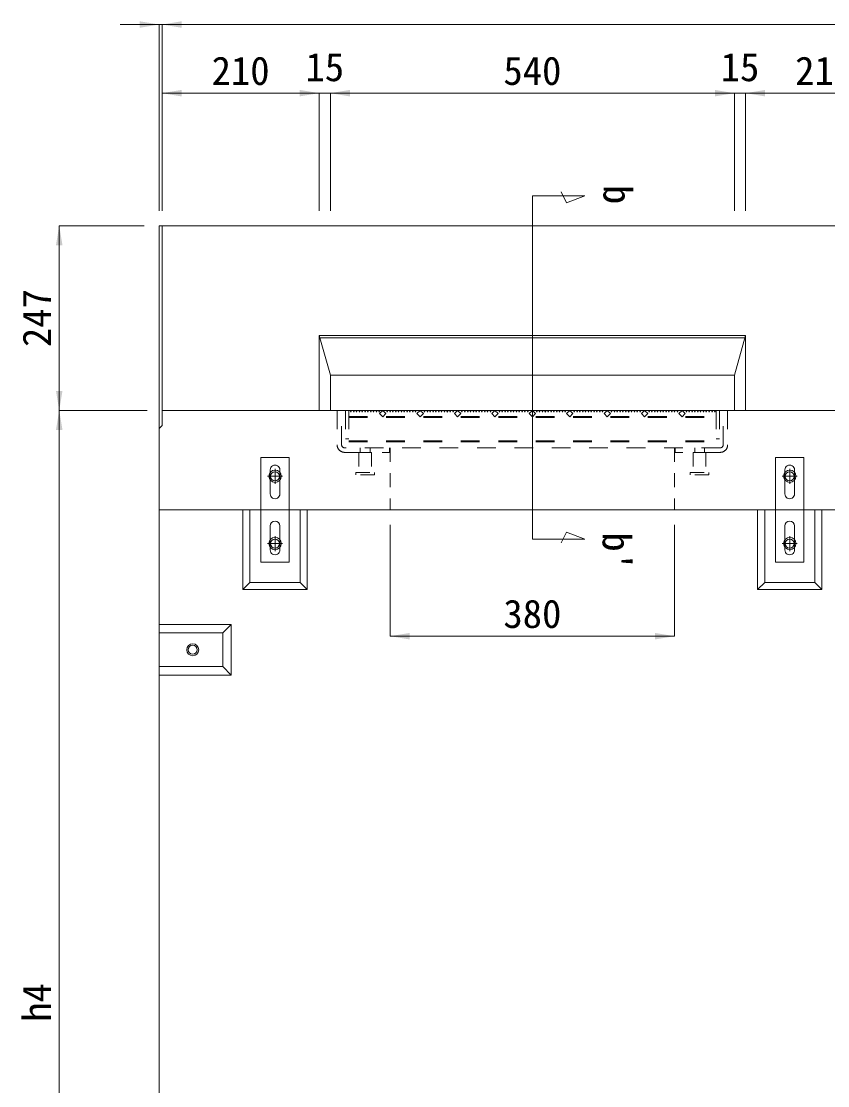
# Model space of a CAD drawing. Units: millimetres at full size. Extents: x 50430 to 101606, y 69050 to 91573.
# Drawn here: x 66967 to 68045, y 78865 to 80288 of the extents above; entities that cross this region are included whole.
import ezdxf
from ezdxf.enums import TextEntityAlignment as Align

# ---------------------------------------------------------------- set-up
doc = ezdxf.new("R2010")
doc.units = ezdxf.units.MM
doc.header["$LTSCALE"] = 50
for name, pattern in [('USER1', [0.675, 0.375, -0.3]), ('USER2', [14.2875, 9.525, -1.5875, 1.5875, -1.5875]), ('USER3', [1, 0.5, -0.5]), ('USER4', [0.675, 0.375, -0.3])]:
    doc.linetypes.add(name, pattern=pattern)
for name, color, linetype, lineweight in [('インサート', 3, 'USER1', 9), ('グレーチング', 7, 'USER1', 5), ('ジョイントプレート', 3, 'Continuous', 9), ('寸法線', 7, 'Continuous', 13), ('本体', 2, 'Continuous', 9), ('補助線', 8, 'Continuous', 9)]:
    doc.layers.add(name, color=color, linetype=linetype, lineweight=lineweight)
doc.styles.add('ＭＳ ゴシック', font='')
doc.styles.get('ＭＳ ゴシック').set_extended_font_data('MS Gothic')

# ---------------------------------------------------------------- blocks, each defined once
blk = doc.blocks.new('filled_arrow')
at = {"color": 0, "linetype": 'Continuous', "lineweight": -2}
blk.add_solid([(7.5, 1.25), (0, 0), (7.5, -1.25)], dxfattribs=at)

msp = doc.modelspace()

# ---------------------------------------------------------------- linework, layer by layer
at = {"layer": 'インサート', "linetype": 'USER4'}
for p, q in [((67417.79, 79712.08), (67417.79, 79685.08)), ((67417.79, 79712.08), (67434.79, 79712.08)), ((67434.79, 79712.08), (67434.79, 79685.08)), ((67864.79, 79712.08), (67864.79, 79685.08)), ((67864.79, 79712.08), (67881.79, 79712.08)), ((67881.79, 79712.08), (67881.79, 79685.08)), ((67413.79, 79682.08), (67413.79, 79685.08)), ((67413.79, 79685.08), (67438.79, 79685.08)), ((67438.79, 79682.08), (67413.79, 79682.08)), ((67438.79, 79685.08), (67438.79, 79682.08)), ((67860.79, 79682.08), (67860.79, 79685.08)), ((67860.79, 79685.08), (67885.79, 79685.08)), ((67885.79, 79682.08), (67860.79, 79682.08)), ((67885.79, 79685.08), (67885.79, 79682.08))]:
    msp.add_line(p, q, dxfattribs=at)
at = {"layer": 'インサート', "linetype": 'Continuous'}
for centre, radius in [((67305.79, 79680.12), 8.25), ((67993.79, 79680.12), 8.25), ((67305.79, 79680.12), 6), ((67993.79, 79680.12), 6), ((67305.79, 79590.12), 8.25), ((67305.79, 79590.12), 6), ((67993.79, 79590.12), 8.25), ((67993.79, 79590.12), 6), ((67195.79, 79448.12), 8), ((67195.79, 79448.12), 6)]:
    msp.add_circle(centre, radius, dxfattribs=at)
at = {"layer": 'グレーチング', "linetype": 'USER3'}
for p, q in [((67388.79, 79768.08), (67388.79, 79722.08)), ((67388.79, 79768.08), (67394.79, 79768.08)), ((67394.79, 79722.08), (67394.79, 79768.08)), ((67399.79, 79768.08), (67399.79, 79730.08)), ((67399.79, 79768.08), (67899.79, 79768.08)), ((67404.29, 79768.08), (67404.29, 79718.08)), ((67404.29, 79760.08), (67895.29, 79760.08)), ((67404.29, 79758.58), (67895.29, 79758.58)), ((67406.29, 79768.08), (67407.19, 79765.98)), ((67407.19, 79765.98), (67408.09, 79768.08)), ((67410.09, 79768.08), (67410.99, 79765.98)), ((67410.99, 79765.98), (67411.89, 79768.08)), ((67413.89, 79768.08), (67414.79, 79765.98)), ((67414.79, 79765.98), (67415.69, 79768.08)), ((67417.69, 79768.08), (67418.59, 79765.98)), ((67418.59, 79765.98), (67419.49, 79768.08)), ((67421.49, 79768.08), (67422.39, 79765.98)), ((67422.39, 79765.98), (67423.29, 79768.08)), ((67425.29, 79768.08), (67426.19, 79765.98)), ((67426.19, 79765.98), (67427.09, 79768.08)), ((67429.09, 79768.08), (67429.99, 79765.98)), ((67429.99, 79765.98), (67430.89, 79768.08)), ((67432.89, 79768.08), (67433.79, 79765.98)), ((67433.79, 79765.98), (67434.69, 79768.08)), ((67436.69, 79768.08), (67437.59, 79765.98)), ((67437.59, 79765.98), (67438.49, 79768.08)), ((67440.49, 79768.08), (67441.39, 79765.98)), ((67441.39, 79765.98), (67442.29, 79768.08)), ((67444.29, 79768.08), (67445.19, 79765.98)), ((67445.19, 79765.98), (67446.09, 79768.08)), ((67449.79, 79768.08), (67445.54, 79763.84)), ((67445.54, 79763.84), (67449.79, 79759.59)), ((67454.03, 79763.84), (67449.79, 79768.08)), ((67449.79, 79759.59), (67454.03, 79763.84)), ((67454.79, 79768.08), (67455.69, 79765.98)), ((67455.69, 79765.98), (67456.59, 79768.08)), ((67458.59, 79768.08), (67459.49, 79765.98)), ((67459.49, 79765.98), (67460.39, 79768.08)), ((67462.39, 79768.08), (67463.29, 79765.98)), ((67463.29, 79765.98), (67464.19, 79768.08)), ((67466.19, 79768.08), (67467.09, 79765.98)), ((67467.09, 79765.98), (67467.99, 79768.08)), ((67469.99, 79768.08), (67470.89, 79765.98)), ((67470.89, 79765.98), (67471.79, 79768.08)), ((67473.79, 79768.08), (67474.69, 79765.98)), ((67474.69, 79765.98), (67475.59, 79768.08)), ((67477.59, 79768.08), (67478.49, 79765.98)), ((67478.49, 79765.98), (67479.39, 79768.08)), ((67481.39, 79768.08), (67482.29, 79765.98)), ((67482.29, 79765.98), (67483.19, 79768.08)), ((67485.19, 79768.08), (67486.09, 79765.98)), ((67486.09, 79765.98), (67486.99, 79768.08)), ((67488.99, 79768.08), (67489.89, 79765.98)), ((67489.89, 79765.98), (67490.79, 79768.08)), ((67492.79, 79768.08), (67493.69, 79765.98)), ((67493.69, 79765.98), (67494.59, 79768.08)), ((67499.79, 79768.08), (67495.54, 79763.84)), ((67495.54, 79763.84), (67499.79, 79759.59)), ((67504.03, 79763.84), (67499.79, 79768.08)), ((67499.79, 79759.59), (67504.03, 79763.84)), ((67504.79, 79768.08), (67505.69, 79765.98)), ((67505.69, 79765.98), (67506.59, 79768.08)), ((67508.59, 79768.08), (67509.49, 79765.98)), ((67509.49, 79765.98), (67510.39, 79768.08)), ((67512.39, 79768.08), (67513.29, 79765.98)), ((67513.29, 79765.98), (67514.19, 79768.08)), ((67516.19, 79768.08), (67517.09, 79765.98)), ((67517.09, 79765.98), (67517.99, 79768.08)), ((67519.99, 79768.08), (67520.89, 79765.98)), ((67520.89, 79765.98), (67521.79, 79768.08)), ((67523.79, 79768.08), (67524.69, 79765.98)), ((67524.69, 79765.98), (67525.59, 79768.08)), ((67527.59, 79768.08), (67528.49, 79765.98)), ((67528.49, 79765.98), (67529.39, 79768.08)), ((67531.39, 79768.08), (67532.29, 79765.98)), ((67532.29, 79765.98), (67533.19, 79768.08)), ((67535.19, 79768.08), (67536.09, 79765.98)), ((67536.09, 79765.98), (67536.99, 79768.08)), ((67538.99, 79768.08), (67539.89, 79765.98)), ((67539.89, 79765.98), (67540.79, 79768.08)), ((67542.79, 79768.08), (67543.69, 79765.98)), ((67543.69, 79765.98), (67544.59, 79768.08)), ((67549.79, 79768.08), (67545.54, 79763.84)), ((67545.54, 79763.84), (67549.79, 79759.59)), ((67554.03, 79763.84), (67549.79, 79768.08)), ((67549.79, 79759.59), (67554.03, 79763.84)), ((67554.79, 79768.08), (67555.69, 79765.98)), ((67555.69, 79765.98), (67556.59, 79768.08)), ((67558.59, 79768.08), (67559.49, 79765.98)), ((67559.49, 79765.98), (67560.39, 79768.08)), ((67562.39, 79768.08), (67563.29, 79765.98)), ((67563.29, 79765.98), (67564.19, 79768.08)), ((67566.19, 79768.08), (67567.09, 79765.98)), ((67567.09, 79765.98), (67567.99, 79768.08)), ((67569.99, 79768.08), (67570.89, 79765.98)), ((67570.89, 79765.98), (67571.79, 79768.08)), ((67573.79, 79768.08), (67574.69, 79765.98)), ((67574.69, 79765.98), (67575.59, 79768.08)), ((67577.59, 79768.08), (67578.49, 79765.98)), ((67578.49, 79765.98), (67579.39, 79768.08)), ((67581.39, 79768.08), (67582.29, 79765.98)), ((67582.29, 79765.98), (67583.19, 79768.08)), ((67585.19, 79768.08), (67586.09, 79765.98)), ((67586.09, 79765.98), (67586.99, 79768.08)), ((67588.99, 79768.08), (67589.89, 79765.98)), ((67589.89, 79765.98), (67590.79, 79768.08)), ((67592.79, 79768.08), (67593.69, 79765.98)), ((67593.69, 79765.98), (67594.59, 79768.08)), ((67599.79, 79768.08), (67595.54, 79763.84)), ((67595.54, 79763.84), (67599.79, 79759.59)), ((67604.03, 79763.84), (67599.79, 79768.08)), ((67599.79, 79759.59), (67604.03, 79763.84)), ((67604.79, 79768.08), (67605.69, 79765.98)), ((67605.69, 79765.98), (67606.59, 79768.08)), ((67608.59, 79768.08), (67609.49, 79765.98)), ((67609.49, 79765.98), (67610.39, 79768.08)), ((67612.39, 79768.08), (67613.29, 79765.98)), ((67613.29, 79765.98), (67614.19, 79768.08)), ((67616.19, 79768.08), (67617.09, 79765.98)), ((67617.09, 79765.98), (67617.99, 79768.08)), ((67619.99, 79768.08), (67620.89, 79765.98)), ((67620.89, 79765.98), (67621.79, 79768.08)), ((67623.79, 79768.08), (67624.69, 79765.98)), ((67624.69, 79765.98), (67625.59, 79768.08)), ((67627.59, 79768.08), (67628.49, 79765.98)), ((67628.49, 79765.98), (67629.39, 79768.08)), ((67631.39, 79768.08), (67632.29, 79765.98)), ((67632.29, 79765.98), (67633.19, 79768.08)), ((67635.19, 79768.08), (67636.09, 79765.98)), ((67636.09, 79765.98), (67636.99, 79768.08)), ((67638.99, 79768.08), (67639.89, 79765.98)), ((67639.89, 79765.98), (67640.79, 79768.08)), ((67642.79, 79768.08), (67643.69, 79765.98)), ((67643.69, 79765.98), (67644.59, 79768.08)), ((67649.79, 79768.08), (67645.54, 79763.84)), ((67645.54, 79763.84), (67649.79, 79759.59)), ((67654.03, 79763.84), (67649.79, 79768.08)), ((67649.79, 79759.59), (67654.03, 79763.84)), ((67654.79, 79768.08), (67655.69, 79765.98)), ((67655.69, 79765.98), (67656.59, 79768.08)), ((67658.59, 79768.08), (67659.49, 79765.98)), ((67659.49, 79765.98), (67660.39, 79768.08)), ((67662.39, 79768.08), (67663.29, 79765.98)), ((67663.29, 79765.98), (67664.19, 79768.08)), ((67666.19, 79768.08), (67667.09, 79765.98)), ((67667.09, 79765.98), (67667.99, 79768.08)), ((67669.99, 79768.08), (67670.89, 79765.98)), ((67670.89, 79765.98), (67671.79, 79768.08)), ((67673.79, 79768.08), (67674.69, 79765.98)), ((67674.69, 79765.98), (67675.59, 79768.08)), ((67677.59, 79768.08), (67678.49, 79765.98)), ((67678.49, 79765.98), (67679.39, 79768.08)), ((67681.39, 79768.08), (67682.29, 79765.98)), ((67682.29, 79765.98), (67683.19, 79768.08)), ((67685.19, 79768.08), (67686.09, 79765.98)), ((67686.09, 79765.98), (67686.99, 79768.08)), ((67688.99, 79768.08), (67689.89, 79765.98)), ((67689.89, 79765.98), (67690.79, 79768.08)), ((67692.79, 79768.08), (67693.69, 79765.98)), ((67693.69, 79765.98), (67694.59, 79768.08)), ((67699.79, 79768.08), (67695.54, 79763.84)), ((67695.54, 79763.84), (67699.79, 79759.59)), ((67704.03, 79763.84), (67699.79, 79768.08)), ((67699.79, 79759.59), (67704.03, 79763.84)), ((67704.79, 79768.08), (67705.69, 79765.98)), ((67705.69, 79765.98), (67706.59, 79768.08)), ((67708.59, 79768.08), (67709.49, 79765.98)), ((67709.49, 79765.98), (67710.39, 79768.08)), ((67712.39, 79768.08), (67713.29, 79765.98)), ((67713.29, 79765.98), (67714.19, 79768.08)), ((67716.19, 79768.08), (67717.09, 79765.98)), ((67717.09, 79765.98), (67717.99, 79768.08)), ((67719.99, 79768.08), (67720.89, 79765.98)), ((67720.89, 79765.98), (67721.79, 79768.08)), ((67723.79, 79768.08), (67724.69, 79765.98)), ((67724.69, 79765.98), (67725.59, 79768.08)), ((67727.59, 79768.08), (67728.49, 79765.98)), ((67728.49, 79765.98), (67729.39, 79768.08)), ((67731.39, 79768.08), (67732.29, 79765.98)), ((67732.29, 79765.98), (67733.19, 79768.08)), ((67735.19, 79768.08), (67736.09, 79765.98)), ((67736.09, 79765.98), (67736.99, 79768.08)), ((67738.99, 79768.08), (67739.89, 79765.98)), ((67739.89, 79765.98), (67740.79, 79768.08)), ((67742.79, 79768.08), (67743.69, 79765.98)), ((67743.69, 79765.98), (67744.59, 79768.08)), ((67749.79, 79768.08), (67745.54, 79763.84)), ((67745.54, 79763.84), (67749.79, 79759.59)), ((67754.03, 79763.84), (67749.79, 79768.08)), ((67749.79, 79759.59), (67754.03, 79763.84)), ((67754.79, 79768.08), (67755.69, 79765.98)), ((67755.69, 79765.98), (67756.59, 79768.08)), ((67758.59, 79768.08), (67759.49, 79765.98)), ((67759.49, 79765.98), (67760.39, 79768.08)), ((67762.39, 79768.08), (67763.29, 79765.98)), ((67763.29, 79765.98), (67764.19, 79768.08)), ((67766.19, 79768.08), (67767.09, 79765.98)), ((67767.09, 79765.98), (67767.99, 79768.08)), ((67769.99, 79768.08), (67770.89, 79765.98)), ((67770.89, 79765.98), (67771.79, 79768.08)), ((67773.79, 79768.08), (67774.69, 79765.98)), ((67774.69, 79765.98), (67775.59, 79768.08)), ((67777.59, 79768.08), (67778.49, 79765.98)), ((67778.49, 79765.98), (67779.39, 79768.08)), ((67781.39, 79768.08), (67782.29, 79765.98)), ((67782.29, 79765.98), (67783.19, 79768.08)), ((67785.19, 79768.08), (67786.09, 79765.98)), ((67786.09, 79765.98), (67786.99, 79768.08)), ((67788.99, 79768.08), (67789.89, 79765.98)), ((67789.89, 79765.98), (67790.79, 79768.08)), ((67792.79, 79768.08), (67793.69, 79765.98)), ((67793.69, 79765.98), (67794.59, 79768.08)), ((67799.79, 79768.08), (67795.54, 79763.84)), ((67795.54, 79763.84), (67799.79, 79759.59)), ((67804.03, 79763.84), (67799.79, 79768.08)), ((67799.79, 79759.59), (67804.03, 79763.84)), ((67804.79, 79768.08), (67805.69, 79765.98)), ((67805.69, 79765.98), (67806.59, 79768.08)), ((67808.59, 79768.08), (67809.49, 79765.98)), ((67809.49, 79765.98), (67810.39, 79768.08)), ((67812.39, 79768.08), (67813.29, 79765.98)), ((67813.29, 79765.98), (67814.19, 79768.08)), ((67816.19, 79768.08), (67817.09, 79765.98)), ((67817.09, 79765.98), (67817.99, 79768.08)), ((67819.99, 79768.08), (67820.89, 79765.98)), ((67820.89, 79765.98), (67821.79, 79768.08)), ((67823.79, 79768.08), (67824.69, 79765.98)), ((67824.69, 79765.98), (67825.59, 79768.08)), ((67827.59, 79768.08), (67828.49, 79765.98)), ((67828.49, 79765.98), (67829.39, 79768.08)), ((67831.39, 79768.08), (67832.29, 79765.98)), ((67832.29, 79765.98), (67833.19, 79768.08)), ((67835.19, 79768.08), (67836.09, 79765.98)), ((67836.09, 79765.98), (67836.99, 79768.08)), ((67838.99, 79768.08), (67839.89, 79765.98)), ((67839.89, 79765.98), (67840.79, 79768.08)), ((67842.79, 79768.08), (67843.69, 79765.98)), ((67843.69, 79765.98), (67844.59, 79768.08)), ((67849.79, 79768.08), (67845.54, 79763.84)), ((67845.54, 79763.84), (67849.79, 79759.59)), ((67854.03, 79763.84), (67849.79, 79768.08)), ((67849.79, 79759.59), (67854.03, 79763.84)), ((67854.79, 79768.08), (67855.69, 79765.98)), ((67855.69, 79765.98), (67856.59, 79768.08)), ((67858.59, 79768.08), (67859.49, 79765.98)), ((67859.49, 79765.98), (67860.39, 79768.08)), ((67862.39, 79768.08), (67863.29, 79765.98)), ((67863.29, 79765.98), (67864.19, 79768.08)), ((67866.19, 79768.08), (67867.09, 79765.98)), ((67867.09, 79765.98), (67867.99, 79768.08)), ((67869.99, 79768.08), (67870.89, 79765.98)), ((67870.89, 79765.98), (67871.79, 79768.08)), ((67873.79, 79768.08), (67874.69, 79765.98)), ((67874.69, 79765.98), (67875.59, 79768.08)), ((67877.59, 79768.08), (67878.49, 79765.98)), ((67878.49, 79765.98), (67879.39, 79768.08)), ((67881.39, 79768.08), (67882.29, 79765.98)), ((67882.29, 79765.98), (67883.19, 79768.08)), ((67885.19, 79768.08), (67886.09, 79765.98)), ((67886.09, 79765.98), (67886.99, 79768.08)), ((67888.99, 79768.08), (67889.89, 79765.98)), ((67889.89, 79765.98), (67890.79, 79768.08)), ((67892.79, 79768.08), (67893.69, 79765.98)), ((67893.69, 79765.98), (67894.59, 79768.08)), ((67895.29, 79768.08), (67895.29, 79718.08)), ((67899.79, 79768.08), (67899.79, 79730.08)), ((67904.79, 79722.08), (67904.79, 79768.08)), ((67910.79, 79768.08), (67904.79, 79768.08)), ((67910.79, 79768.08), (67910.79, 79722.08)), ((67399.79, 79730.08), (67404.29, 79730.08)), ((67899.79, 79730.08), (67895.29, 79730.08)), ((67900.79, 79718.08), (67398.79, 79718.08)), ((67404.29, 79727.58), (67895.29, 79727.58)), ((67404.29, 79726.08), (67895.29, 79726.08)), ((67419.79, 79718.08), (67419.79, 79712.08)), ((67432.79, 79718.08), (67432.79, 79712.08)), ((67458.79, 79712.08), (67458.79, 79718.08)), ((67840.79, 79712.08), (67840.79, 79718.08)), ((67866.79, 79718.08), (67866.79, 79712.08)), ((67879.79, 79718.08), (67879.79, 79712.08)), ((67398.79, 79712.08), (67458.79, 79712.08)), ((67900.79, 79712.08), (67840.79, 79712.08))]:
    msp.add_line(p, q, dxfattribs=at)
for centre, radius, start, end in [((67398.79, 79722.08), 10, 180, 270), ((67398.79, 79722.08), 4, 180, 270), ((67900.79, 79722.08), 4, 270, 0), ((67900.79, 79722.08), 10, 270, 0)]:
    msp.add_arc(centre, radius, start, end, dxfattribs=at)
at = {"layer": 'ジョイントプレート'}
for p, q in [((67299.29, 79656.62), (67299.29, 79688.63)), ((67312.29, 79688.63), (67312.29, 79656.62)), ((67987.29, 79656.62), (67987.29, 79688.63)), ((68000.29, 79688.63), (68000.29, 79656.62)), ((67299.29, 79613.63), (67299.29, 79581.62)), ((67312.29, 79581.62), (67312.29, 79613.63)), ((67987.29, 79613.63), (67987.29, 79581.62)), ((68000.29, 79581.62), (68000.29, 79613.63))]:
    msp.add_line(p, q, dxfattribs=at)
for points in [[(67324.79, 79565.12), (67324.79, 79705.13), (67286.79, 79705.13), (67286.79, 79565.12)], [(68012.79, 79565.12), (68012.79, 79705.13), (67974.79, 79705.13), (67974.79, 79565.12)]]:
    msp.add_lwpolyline(points, close=True, dxfattribs=at)
for centre, start, end in [((67305.79, 79688.63), 359.99346, 180.00654), ((67993.79, 79688.63), 359.99346, 180.00654), ((67305.79, 79656.62), 179.99346, 0.00654), ((67993.79, 79656.62), 179.99346, 0.00654), ((67305.79, 79613.63), 0, 180), ((67993.79, 79613.63), 0, 180), ((67305.79, 79581.62), 179.99952, 0.00048), ((67993.79, 79581.62), 179.99952, 0.00048)]:
    msp.add_arc(centre, 6.5, start, end, dxfattribs=at)
at = {"layer": '寸法線', "lineweight": 9}
for p, q in [((67206.79, 80284.12), (67098.79, 80284.12)), ((67150.79, 80035.12), (67150.79, 80284.12)), ((67154.79, 80284.12), (68144.79, 80284.12)), ((67154.79, 80035.12), (67154.79, 80284.12)), ((67154.79, 80035.12), (67154.79, 80284.12)), ((67364.79, 80192.37), (67154.79, 80192.37)), ((67154.79, 80035.12), (67154.79, 80192.37)), ((67431.79, 80192.37), (67312.79, 80192.37)), ((67364.79, 80035.12), (67364.79, 80192.37)), ((67364.79, 80035.12), (67364.79, 80192.37)), ((67379.79, 80192.37), (67919.79, 80192.37)), ((67379.79, 80035.12), (67379.79, 80192.37)), ((67379.79, 80035.12), (67379.79, 80192.37)), ((67867.79, 80192.37), (67986.79, 80192.37)), ((67919.79, 80035.12), (67919.79, 80192.37)), ((67919.79, 80035.12), (67919.79, 80192.37)), ((67934.79, 80035.12), (67934.79, 80192.37)), ((67934.79, 80192.37), (68144.79, 80192.37)), ((67934.79, 80035.12), (67934.79, 80192.37)), ((67695.29, 80045.89), (67688.12, 80060.21)), ((67649.79, 80055.09), (67720.04, 80055.09)), ((67649.79, 80055.09), (67649.79, 79596.16)), ((67720.04, 80055.09), (67695.29, 80045.89)), ((67017.31, 80015.12), (67017.31, 79768.12)), ((67130.79, 80015.12), (67017.31, 80015.12)), ((67134.79, 79768.12), (67017.31, 79768.12)), ((67017.31, 79768.12), (67017.31, 78185.12)), ((67134.79, 79768.12), (67017.31, 79768.12)), ((67459.79, 79615.12), (67459.79, 79466.28)), ((67839.79, 79615.12), (67839.79, 79466.28)), ((67695.29, 79605.36), (67688.12, 79591.04)), ((67720.04, 79596.16), (67695.29, 79605.36)), ((67649.79, 79596.16), (67720.04, 79596.16)), ((67459.79, 79466.28), (67839.79, 79466.28))]:
    msp.add_line(p, q, dxfattribs=at)
at = {"layer": '本体', "lineweight": 20}
for p, q in [((67154.79, 80015.12), (68144.79, 80015.12)), ((67154.79, 79748.1), (67154.79, 80015.12)), ((67150.79, 79744.1), (67154.79, 79748.1)), ((67150.79, 78185.12), (67150.79, 79744.1)), ((67150.79, 79635.12), (68148.79, 79635.12))]:
    msp.add_line(p, q, dxfattribs=at)
at = {"layer": '本体'}
for p, q in [((67364.79, 79868.12), (67934.79, 79868.12)), ((67364.79, 79868.12), (67364.79, 79768.12)), ((67379.79, 79815.12), (67364.79, 79868.12)), ((67919.79, 79815.12), (67934.79, 79868.12)), ((67934.79, 79868.12), (67934.79, 79768.12)), ((67379.79, 79815.12), (67919.79, 79815.12)), ((67379.79, 79815.12), (67379.79, 79768.12)), ((67919.79, 79815.12), (67919.79, 79768.12)), ((67154.79, 79768.12), (68144.79, 79768.12)), ((67262.79, 79635.12), (67262.79, 79528.62)), ((67272.29, 79635.12), (67272.29, 79538.12)), ((67339.29, 79635.12), (67339.29, 79538.12)), ((67348.79, 79635.12), (67348.79, 79528.62)), ((67950.79, 79635.12), (67950.79, 79528.62)), ((67960.29, 79635.12), (67960.29, 79538.12)), ((68027.29, 79635.12), (68027.29, 79538.12)), ((68036.79, 79635.12), (68036.79, 79528.62)), ((67262.79, 79528.62), (67272.29, 79538.12)), ((67272.29, 79538.12), (67339.29, 79538.12)), ((67339.29, 79538.12), (67348.79, 79528.62)), ((67960.29, 79538.12), (67950.79, 79528.62)), ((68027.29, 79538.12), (67960.29, 79538.12)), ((68036.79, 79528.62), (68027.29, 79538.12)), ((67262.79, 79528.62), (67348.79, 79528.62)), ((68036.79, 79528.62), (67950.79, 79528.62)), ((67150.79, 79482.12), (67247.29, 79482.12)), ((67235.79, 79470.62), (67247.29, 79482.12)), ((67247.29, 79482.12), (67247.29, 79414.12)), ((67150.79, 79470.62), (67235.79, 79470.62)), ((67235.79, 79470.62), (67235.79, 79425.62)), ((67235.79, 79425.62), (67150.79, 79425.62)), ((67235.79, 79425.62), (67247.29, 79414.12)), ((67247.29, 79414.12), (67150.79, 79414.12))]:
    msp.add_line(p, q, dxfattribs=at)
at = {"layer": '本体', "color": 4, "lineweight": 5}
msp.add_line((67365.64, 79865.12), (67933.94, 79865.12), dxfattribs=at)
at = {"layer": '本体', "linetype": 'USER1'}
for p, q in [((67459.79, 79718.01), (67459.79, 79635.12)), ((67839.79, 79718.01), (67839.79, 79635.12))]:
    msp.add_line(p, q, dxfattribs=at)
at = {"layer": '補助線', "lineweight": 13}
for p in [(67150.79, 79744.1), (67154.79, 80015.12)]:
    msp.add_line(p, (67150.79, 80015.12), dxfattribs=at)
at = {"layer": '補助線', "linetype": 'USER2'}
for p, q in [((67305.79, 79670.12), (67305.79, 79690.12)), ((67993.79, 79670.12), (67993.79, 79690.12)), ((67295.79, 79680.12), (67315.79, 79680.12)), ((67983.79, 79680.12), (68003.79, 79680.12)), ((67295.79, 79590.12), (67315.79, 79590.12)), ((67305.79, 79580.12), (67305.79, 79600.12)), ((67983.79, 79590.12), (68003.79, 79590.12)), ((67993.79, 79580.12), (67993.79, 79600.12))]:
    msp.add_line(p, q, dxfattribs=at)

# ---------------------------------------------------------------- block references
at = {"layer": '寸法線', "lineweight": 9, "xscale": 3.47, "yscale": 3.47}
for p, rotation in [((67150.79, 80284.12), 180), ((67364.79, 80192.37), 180), ((67364.79, 80192.37), 180), ((67919.79, 80192.37), 180), ((67919.79, 80192.37), 180), ((67017.31, 80015.12), 270), ((67017.31, 79768.12), 90), ((67017.31, 79768.12), 270), ((67839.79, 79466.28), 180)]:
    msp.add_blockref('filled_arrow', p, dxfattribs=dict(at, rotation=rotation))
for p in [(67154.79, 80284.12), (67154.79, 80284.12), (67154.79, 80192.37), (67379.79, 80192.37), (67379.79, 80192.37), (67934.79, 80192.37), (67934.79, 80192.37), (67459.79, 79466.28)]:
    msp.add_blockref('filled_arrow', p, dxfattribs=at)

# ---------------------------------------------------------------- texts
at = {"layer": '寸法線', "style": 'ＭＳ ゴシック'}
for s, p in [('15', (67372.29, 80227.37)), ('15', (67927.29, 80227.37)), ('210', (67259.79, 80222.37)), ('540', (67649.79, 80222.37)), ('210', (68039.79, 80222.37)), ('380', (67649.79, 79496.28))]:
    msp.add_text(s, height=37.98, dxfattribs=at).set_placement(p, align=Align.MIDDLE_CENTER)
for s, p in [('b', (67733.53, 80069.62)), ("b'", (67732.33, 79605.14))]:
    msp.add_text(s, height=37.98, rotation=270, dxfattribs=at).set_placement(p, align=Align.BOTTOM_LEFT)
for s, p in [('247', (66987.31, 79891.62)), ('h4', (66987.31, 78976.62))]:
    msp.add_text(s, height=37.98, rotation=90, dxfattribs=at).set_placement(p, align=Align.MIDDLE_CENTER)

doc.saveas('drawing.dxf')
